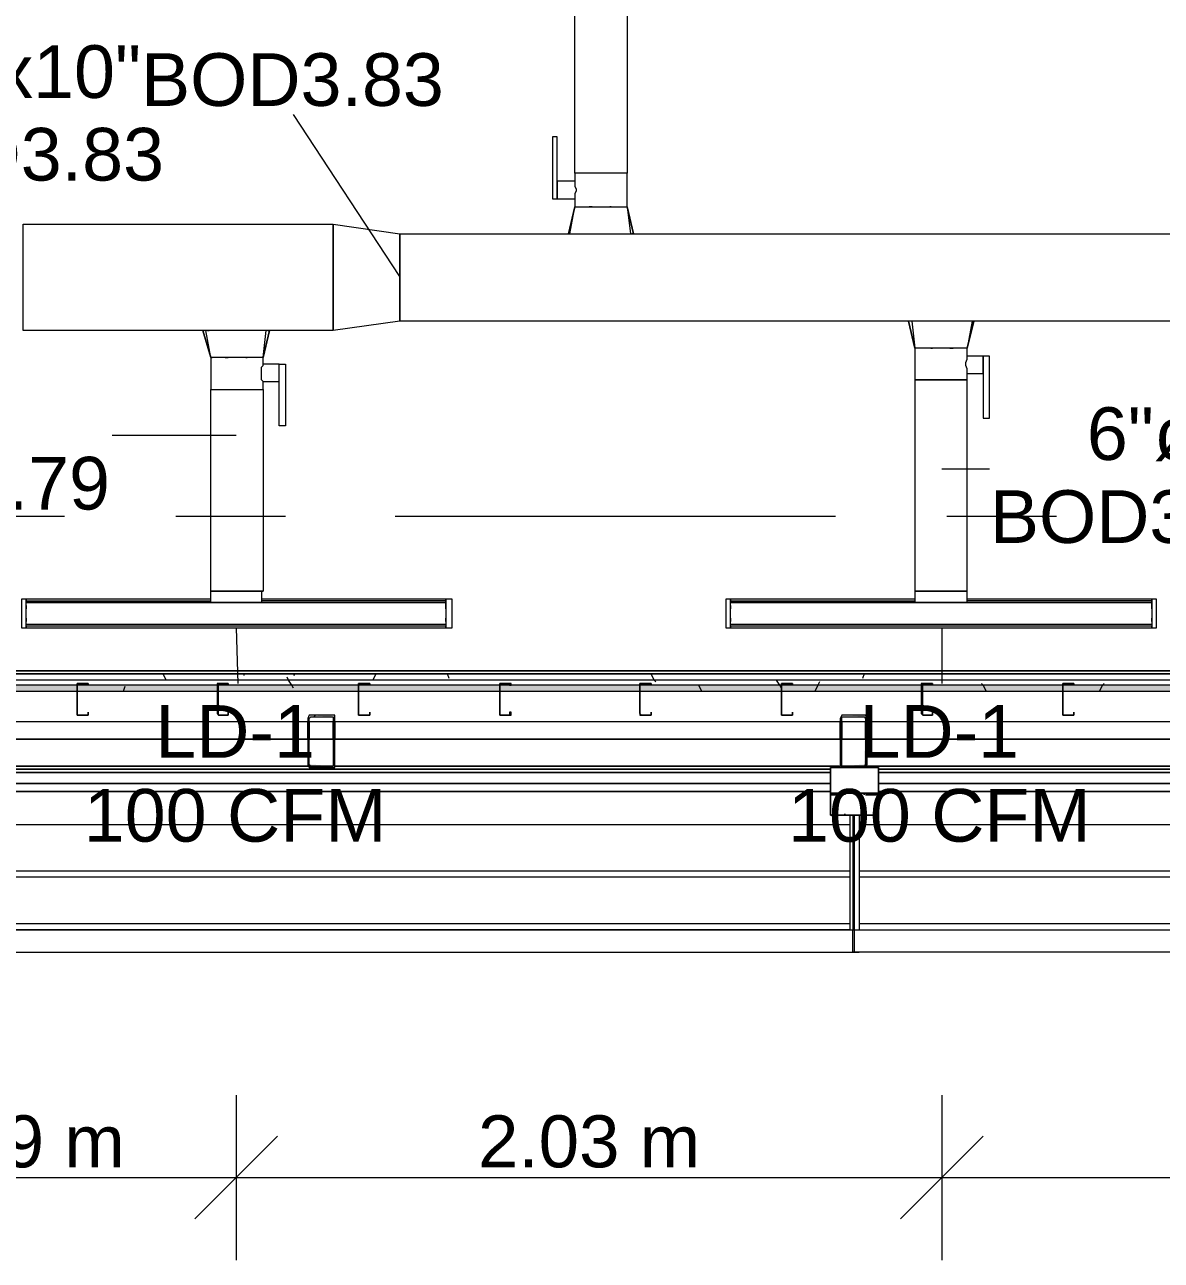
# Model space of a CAD drawing. Header units: metres. Extents: x -2 to 237, y -8 to 52.
# Drawn here: x 16.516 to 19.792, y 7.216 to 10.778 of the extents above; entities that cross this region are included whole.
import ezdxf

# ---------------------------------------------------------------- set-up
doc = ezdxf.new("R2010")
doc.units = ezdxf.units.M
doc.layers.add('HVAC - Ductos', color=5, linetype='Continuous', lineweight=0)
doc.layers.add('PDF2_Text', color=7, linetype='Continuous', lineweight=0)
doc.layers.add('PDF2_Geometry', color=7, linetype='Continuous', lineweight=0, true_color=0xaaaaaa)
doc.layers.add('PDF2_Solid Fills', color=7, linetype='Continuous', lineweight=0, true_color=0xffffff)
doc.styles.add('PDF Helvetica', font='')
doc.styles.get('PDF Helvetica').set_extended_font_data('Helvetica')

msp = doc.modelspace()

# ---------------------------------------------------------------- hatches: boundary and pattern name
at = {"layer": 'PDF2_Solid Fills', "lineweight": 0, "transparency": 33554559}
h = msp.add_hatch(color=256, dxfattribs=at)
h.paths.add_polyline_path([(4.4889, 8.8563), (4.4889, 8.8747), (4.2965, 8.8747), (4.2965, 8.8563)])
h.paths.add_polyline_path([(51.1672, 8.8747), (51.1672, 8.8563), (54.0034, 8.8563), (54.0034, 8.8747)])
h.paths.add_polyline_path([(54.0079, 8.8747), (54.0079, 8.8563), (56.033, 8.8563), (56.033, 8.8747)])
h.paths.add_polyline_path([(56.0376, 8.8747), (56.0376, 8.8563), (56.4317, 8.8563), (56.4317, 8.8747)])
h.paths.add_polyline_path([(49.1376, 8.8747), (49.1376, 8.8563), (51.1627, 8.8563), (51.1627, 8.8747)])
h.paths.add_polyline_path([(48.3266, 8.8747), (48.3266, 8.8563), (49.133, 8.8563), (49.133, 8.8747)])
h.paths.add_polyline_path([(46.2969, 8.8747), (46.2969, 8.8563), (48.322, 8.8563), (48.322, 8.8747)])
h.paths.add_polyline_path([(44.2672, 8.8747), (44.2672, 8.8563), (46.2923, 8.8563), (46.2923, 8.8747)])
h.paths.add_polyline_path([(43.4563, 8.8747), (43.4563, 8.8563), (44.2627, 8.8563), (44.2627, 8.8747)])
h.paths.add_polyline_path([(41.4266, 8.8747), (41.4266, 8.8563), (43.4517, 8.8563), (43.4517, 8.8747)])
h.paths.add_polyline_path([(39.3969, 8.8747), (39.3969, 8.8563), (41.422, 8.8563), (41.422, 8.8747)])
h.paths.add_polyline_path([(38.5859, 8.8747), (38.5859, 8.8563), (39.3923, 8.8563), (39.3923, 8.8747)])
h.paths.add_polyline_path([(36.5562, 8.8747), (36.5562, 8.8563), (38.5813, 8.8563), (38.5813, 8.8747)])
h.paths.add_polyline_path([(33.7156, 8.8747), (33.7156, 8.8563), (36.5516, 8.8563), (36.5516, 8.8747)])
h.paths.add_polyline_path([(31.6859, 8.8747), (31.6859, 8.8563), (33.711, 8.8563), (33.711, 8.8747)])
h.paths.add_polyline_path([(28.8453, 8.8747), (28.8453, 8.8563), (31.6813, 8.8563), (31.6813, 8.8747)])
h.paths.add_polyline_path([(26.8155, 8.8747), (26.8155, 8.8563), (28.8407, 8.8563), (28.8407, 8.8747)])
h.paths.add_polyline_path([(26.0046, 8.8747), (26.0046, 8.8563), (26.8109, 8.8563), (26.8109, 8.8747)])
h.paths.add_polyline_path([(23.9749, 8.8747), (23.9749, 8.8563), (26, 8.8563), (26, 8.8747)])
h.paths.add_polyline_path([(21.9452, 8.8747), (21.9452, 8.8563), (23.9703, 8.8563), (23.9703, 8.8747)])
h.paths.add_polyline_path([(21.1343, 8.8747), (21.1343, 8.8563), (21.9406, 8.8563), (21.9406, 8.8747)])
h.paths.add_polyline_path([(19.1046, 8.8747), (19.1046, 8.8563), (21.1297, 8.8563), (21.1297, 8.8747)])
h.paths.add_polyline_path([(17.0748, 8.8747), (17.0748, 8.8563), (19.1, 8.8563), (19.1, 8.8747)])
h.paths.add_polyline_path([(16.2639, 8.8747), (16.2639, 8.8563), (17.0702, 8.8563), (17.0702, 8.8747)])
h.paths.add_polyline_path([(14.2342, 8.8747), (14.2342, 8.8563), (16.2593, 8.8563), (16.2593, 8.8747)])
h.paths.add_polyline_path([(11.3936, 8.8747), (11.3936, 8.8563), (14.2296, 8.8563), (14.2296, 8.8747)])
h.paths.add_polyline_path([(9.3639, 8.8747), (9.3639, 8.8563), (11.389, 8.8563), (11.389, 8.8747)])
h.paths.add_polyline_path([(6.5232, 8.8747), (6.5232, 8.8563), (9.3593, 8.8563), (9.3593, 8.8747)])
h.paths.add_polyline_path([(4.4935, 8.8747), (4.4935, 8.8563), (6.5186, 8.8563), (6.5186, 8.8747)])
h = msp.add_hatch(color=256, dxfattribs=at)
h.paths.add_polyline_path([(17.336, 8.6365), (17.4093, 8.6365), (17.4093, 8.7785), (17.4048, 8.7785), (17.4048, 8.641), (17.3406, 8.6456), (17.336, 8.6456)])
h.paths.add_polyline_path([(17.4002, 8.7831), (17.4002, 8.7876), (17.336, 8.7876)])
h.paths.add_polyline_path([(17.336, 8.7785), (17.3315, 8.7785), (17.3315, 8.6456)])
h.paths.add_polyline_path([(17.4048, 8.7876), (17.4093, 8.7831), (17.4093, 8.7876)])
h = msp.add_hatch(color=256, dxfattribs=at)
h.paths.add_polyline_path([(18.8755, 8.7876), (18.9442, 8.7831), (18.9442, 8.7876)])
h.paths.add_polyline_path([(18.9396, 8.641), (18.9442, 8.7778), (18.9442, 8.7785), (18.9396, 8.7785), (18.9351, 8.6456), (18.8709, 8.641), (18.9396, 8.6365)])
h.paths.add_polyline_path([(18.8709, 8.7785), (18.8663, 8.7785), (18.8663, 8.6456)])

# ---------------------------------------------------------------- linework, layer by layer
at = {"layer": 'HVAC - Ductos', "lineweight": 0}
for points in [[(18.2524, 11.6466), (18.2524, 10.35), (18.2478, 10.35), (18.2432, 10.35), (18.2295, 10.35), (18.2157, 10.35), (18.1974, 10.35), (18.1744, 10.35), (18.1562, 10.35), (18.1378, 10.35), (18.1241, 10.35), (18.1104, 10.35), (18.1012, 10.35), (18.1012, 11.6466)], [(17.5972, 10.0522), (17.2902, 10.5195)], [(18.0874, 10.1759), (18.1012, 10.2538), (18.1058, 10.2538), (18.1104, 10.2538), (18.1241, 10.2538), (18.1378, 10.2538), (18.1562, 10.2538), (18.1744, 10.2538), (18.1974, 10.2538), (18.2157, 10.2538), (18.2295, 10.2538), (18.2432, 10.2538), (18.2478, 10.2538), (18.2524, 10.2538), (18.2524, 10.35), (18.2478, 10.35), (18.2432, 10.35), (18.2295, 10.35), (18.2157, 10.35), (18.1974, 10.35), (18.1744, 10.35), (18.1562, 10.35), (18.1378, 10.35), (18.1241, 10.35), (18.1104, 10.35), (18.1012, 10.35), (18.1012, 10.3271), (18.0508, 10.3271), (18.0508, 10.3225), (18.0508, 10.3179), (18.0508, 10.3133), (18.0508, 10.3087), (18.0508, 10.3042), (18.0508, 10.295), (18.0508, 10.2905), (18.0508, 10.2859), (18.0508, 10.2813), (18.0508, 10.2767), (18.0508, 10.4554), (18.037, 10.4554), (18.037, 10.2767), (18.0508, 10.2767), (18.1012, 10.2767), (18.1012, 10.2538), (18.1058, 10.2538)], [(18.1012, 10.3271), (18.1012, 10.3225), (18.1012, 10.3133), (18.1058, 10.3042), (18.1058, 10.2996), (18.1012, 10.2905), (18.1012, 10.2813), (18.1012, 10.2767)], [(18.0828, 10.1759), (18.1012, 10.2538), (18.0828, 10.1759)], [(18.1241, 10.2538), (18.147, 10.2538), (18.1516, 10.2538), (18.147, 10.2538), (18.1424, 10.2538)], [(18.1287, 10.1759), (18.1332, 10.1759), (18.1424, 10.1759), (18.1562, 10.1759), (18.1608, 10.1759), (18.1653, 10.1759), (18.1882, 10.1759), (18.1928, 10.1759), (18.1974, 10.1759), (18.2111, 10.1759), (18.2203, 10.1759), (18.2249, 10.1759), (18.2295, 10.1759), (18.2478, 10.1759), (18.2615, 10.1759), (18.2661, 10.1759), (18.2707, 10.1759), (18.2524, 10.2538), (18.2707, 10.1759), (18.2661, 10.1759)], [(18.1744, 10.2538), (18.179, 10.2538)], [(18.2066, 10.2538), (18.202, 10.2538), (18.2066, 10.2538), (18.2111, 10.2538)], [(18.2295, 10.2538), (18.2295, 10.2538)], [(18.2432, 10.2538), (18.2478, 10.2538), (18.2524, 10.2538), (18.2615, 10.1759)], [(18.0828, 10.1759), (18.0874, 10.1759), (18.092, 10.1759), (18.1012, 10.1759)], [(18.0828, 10.1759), (18.0828, 10.1759)], [(18.1058, 10.1759), (18.1241, 10.1759)], [(19.0817, 9.9239), (19.0725, 9.9239), (19.0679, 9.9239), (19.0633, 9.9239), (19.0817, 9.846), (19.0633, 9.9239)], [(19.0633, 9.9239), (19.0633, 9.9239)], [(19.0725, 9.9239), (19.0817, 9.846)], [(19.2466, 9.9239), (19.2328, 9.846), (19.2283, 9.846), (19.2237, 9.846), (19.21, 9.846), (19.1962, 9.846), (19.1779, 9.846), (19.1596, 9.846), (19.1366, 9.846), (19.1183, 9.846), (19.1046, 9.846), (19.0908, 9.846), (19.0862, 9.846), (19.0817, 9.846), (19.0817, 9.7543), (19.0817, 9.145), (19.0862, 9.145), (19.0954, 9.145), (19.1046, 9.145), (19.1183, 9.145), (19.1366, 9.145), (19.1596, 9.145), (19.1779, 9.145), (19.1962, 9.145), (19.21, 9.145), (19.2237, 9.145), (19.2283, 9.145), (19.2328, 9.145), (19.2328, 9.7543), (19.2237, 9.7543), (19.21, 9.7543), (19.1962, 9.7543), (19.1779, 9.7543), (19.1596, 9.7543), (19.1366, 9.7543), (19.1183, 9.7543), (19.1046, 9.7543), (19.0908, 9.7543), (19.0862, 9.7543), (19.0817, 9.7543), (19.0862, 9.7543), (19.0908, 9.7543), (19.1046, 9.7543), (19.1183, 9.7543), (19.1366, 9.7543), (19.1596, 9.7543), (19.1779, 9.7543), (19.1962, 9.7543), (19.21, 9.7543), (19.2237, 9.7543), (19.2328, 9.7543), (19.2328, 9.7727), (19.2786, 9.7727), (19.2786, 9.7773), (19.2786, 9.7819), (19.2786, 9.7865), (19.2786, 9.791), (19.2786, 9.8002), (19.2786, 9.8047), (19.2786, 9.8093), (19.2786, 9.8185), (19.2786, 9.8231), (19.2786, 9.6444), (19.297, 9.6444), (19.297, 9.8231), (19.2786, 9.8231), (19.2328, 9.8231), (19.2328, 9.846)], [(19.1046, 9.9239), (19.0862, 9.9239)], [(19.2283, 9.9239), (19.21, 9.9239), (19.2054, 9.9239), (19.2008, 9.9239), (19.1916, 9.9239), (19.1779, 9.9239), (19.1733, 9.9239), (19.1687, 9.9239), (19.1458, 9.9239), (19.1412, 9.9239), (19.1366, 9.9239), (19.1229, 9.9239), (19.1137, 9.9239), (19.1092, 9.9239)], [(19.2512, 9.9239), (19.2466, 9.9239), (19.242, 9.9239), (19.2328, 9.9239)], [(19.2512, 9.9239), (19.2328, 9.846), (19.2512, 9.9239)], [(19.2512, 9.9239), (19.2512, 9.9239)], [(17.052, 9.8964), (17.0428, 9.8964), (17.0382, 9.8964), (17.0336, 9.8964), (17.0291, 9.8964), (17.0336, 9.8964)], [(17.0291, 9.8964), (17.052, 9.8185), (17.0291, 9.8964)], [(17.052, 9.8185), (17.0566, 9.8185), (17.052, 9.8185), (17.0382, 9.8964)], [(17.0428, 9.8964), (17.0474, 9.8964)], [(17.2169, 9.8964), (17.2215, 9.8964), (17.2031, 9.8185), (17.1986, 9.8185), (17.194, 9.8185), (17.1803, 9.8185), (17.1619, 9.8185), (17.1436, 9.8185), (17.1253, 9.8185), (17.1069, 9.8185), (17.0886, 9.8185), (17.0702, 9.8185), (17.0611, 9.8185), (17.0566, 9.8185), (17.052, 9.8185), (17.052, 9.7269), (17.0611, 9.7269), (17.0702, 9.7269), (17.0886, 9.7269), (17.1069, 9.7269), (17.1253, 9.7269), (17.1436, 9.7269), (17.1619, 9.7269), (17.1803, 9.7269), (17.194, 9.7269), (17.1986, 9.7269), (17.2031, 9.7269), (17.2031, 9.145), (17.1986, 9.145), (17.194, 9.145), (17.1803, 9.145), (17.1619, 9.145), (17.1436, 9.145), (17.1253, 9.145), (17.1069, 9.145), (17.0886, 9.145), (17.0702, 9.145), (17.0611, 9.145), (17.052, 9.145), (17.0611, 9.145), (17.0748, 9.145), (17.0886, 9.145), (17.1069, 9.145), (17.1253, 9.145), (17.1436, 9.145), (17.1619, 9.145), (17.1803, 9.145), (17.1894, 9.145), (17.1986, 9.145), (17.1986, 9.1129), (17.1894, 9.1129), (17.1803, 9.1129), (17.1619, 9.1129), (17.1436, 9.1129), (17.1253, 9.1129), (17.1069, 9.1129), (17.0886, 9.1129), (17.0748, 9.1129), (17.0611, 9.1129), (17.052, 9.1129), (17.052, 9.145), (17.052, 9.7269), (17.0611, 9.7269), (17.0702, 9.7269), (17.0886, 9.7269), (17.1069, 9.7269), (17.1253, 9.7269), (17.1436, 9.7269), (17.1619, 9.7269), (17.1803, 9.7269), (17.194, 9.7269), (17.1986, 9.7269), (17.2031, 9.7269), (17.2031, 9.7498), (17.249, 9.7498), (17.249, 9.7543), (17.249, 9.7589), (17.249, 9.7681), (17.249, 9.7727), (17.249, 9.7819), (17.249, 9.7865), (17.249, 9.791), (17.249, 9.7956), (17.249, 9.8002), (17.2031, 9.8002), (17.2031, 9.8185), (17.2123, 9.8964)], [(17.0748, 9.8964), (17.0702, 9.8964), (17.0566, 9.8964)], [(17.139, 9.8964), (17.1161, 9.8964), (17.1115, 9.8964), (17.1069, 9.8964), (17.0932, 9.8964), (17.084, 9.8964), (17.0794, 9.8964)], [(17.2031, 9.8185), (17.2215, 9.8964), (17.2169, 9.8964), (17.2123, 9.8964), (17.1986, 9.8964), (17.1803, 9.8964), (17.1757, 9.8964), (17.1711, 9.8964), (17.1619, 9.8964), (17.1482, 9.8964), (17.1436, 9.8964)], [(19.0862, 9.846), (19.0862, 9.846)], [(19.0862, 9.846), (19.0862, 9.846)], [(17.2031, 9.7498), (17.1986, 9.7543), (17.1986, 9.7589), (17.1986, 9.7681), (17.1986, 9.7773), (17.1986, 9.7865), (17.1986, 9.791), (17.2031, 9.7956), (17.2031, 9.8002)], [(19.2328, 9.7727), (19.2328, 9.7773), (19.2328, 9.7865), (19.2283, 9.7956), (19.2283, 9.8047), (19.2328, 9.8139), (19.2328, 9.8185), (19.2328, 9.8231)], [(17.1253, 9.594), (16.7679, 9.594)], [(19.1596, 9.4978), (19.297, 9.4978)], [(16.5204, 9.0992), (16.5204, 9.1221), (16.5204, 9.1175), (17.052, 9.1175)], [(17.052, 9.1221), (16.5204, 9.1221)], [(17.1986, 9.145), (17.2031, 9.145)], [(17.7301, 9.0992), (17.7301, 9.1221), (17.7301, 9.1175), (17.1986, 9.1175)], [(17.7301, 9.1221), (17.1986, 9.1221)], [(18.5502, 9.0992), (18.5502, 9.1221), (18.5502, 9.1175), (19.0817, 9.1175)], [(19.0817, 9.1221), (18.5502, 9.1221)], [(19.2328, 9.145), (19.2328, 9.145)], [(19.7644, 9.0992), (19.7644, 9.1221), (19.7644, 9.1175), (19.2328, 9.1175)], [(19.7644, 9.1221), (19.2328, 9.1221)], [(17.7301, 9.0625), (17.7301, 9.0396), (17.7301, 9.0442), (16.5204, 9.0442), (16.5204, 9.0396), (16.5204, 9.0625)], [(19.7644, 9.0625), (19.7644, 9.0396), (19.7644, 9.0442), (18.5502, 9.0442), (18.5502, 9.0396), (18.5502, 9.0625)], [(16.5204, 9.0396), (17.7301, 9.0396)], [(17.1253, 9.0396), (17.1299, 8.8792)], [(18.5502, 9.0396), (19.7644, 9.0396)], [(19.1596, 9.0396), (19.1596, 8.8792)]]:
    msp.add_lwpolyline(points, dxfattribs=at)
for points in [[(17.4048, 9.8964), (16.5113, 9.8964), (16.5113, 10.2034), (17.4048, 10.2034)], [(17.4048, 10.2034), (17.5972, 10.1759), (17.5972, 9.9239), (17.4048, 9.8964)], [(19.8651, 9.9239), (17.5972, 9.9239), (17.5972, 10.1759), (19.8651, 10.1759)], [(19.1275, 9.846), (19.132, 9.846)], [(19.1824, 9.846), (19.187, 9.846), (19.1916, 9.846), (19.187, 9.846)], [(17.0932, 9.8185), (17.0978, 9.8185), (17.1024, 9.8185), (17.0978, 9.8185)], [(17.1528, 9.8185), (17.1573, 9.8185)], [(17.2673, 9.6215), (17.249, 9.6215), (17.249, 9.8002), (17.2673, 9.8002)], [(16.5068, 9.0396), (16.5204, 9.0396), (16.5204, 9.1221), (16.5068, 9.1221)], [(17.7484, 9.0396), (17.7484, 9.1221), (17.7301, 9.1221), (17.7301, 9.0396)], [(18.5364, 9.0396), (18.5502, 9.0396), (18.5502, 9.1221), (18.5364, 9.1221)], [(19.0817, 9.1129), (19.0862, 9.1129), (19.0954, 9.1129), (19.1046, 9.1129), (19.1183, 9.1129), (19.1366, 9.1129), (19.1596, 9.1129), (19.1779, 9.1129), (19.1962, 9.1129), (19.21, 9.1129), (19.2237, 9.1129), (19.2283, 9.1129), (19.2328, 9.1129), (19.2328, 9.145), (19.2237, 9.145), (19.21, 9.145), (19.1962, 9.145), (19.1779, 9.145), (19.1596, 9.145), (19.1366, 9.145), (19.1183, 9.145), (19.1046, 9.145), (19.0908, 9.145), (19.0862, 9.145), (19.0817, 9.145)], [(19.7781, 9.0396), (19.7781, 9.1221), (19.7644, 9.1221), (19.7644, 9.0396)], [(16.5204, 9.1129), (17.7301, 9.1129), (16.5204, 9.1129), (17.7301, 9.1129), (17.7301, 9.0488), (16.5204, 9.0488)], [(16.5204, 9.1038), (16.5204, 9.0992), (16.5204, 9.0946), (16.5204, 9.0992)], [(17.7301, 9.0946), (17.7301, 9.0992), (17.7301, 9.1038), (17.7301, 9.0992)], [(18.5502, 9.1129), (19.7644, 9.1129), (18.5502, 9.1129), (19.7644, 9.1129), (19.7644, 9.0488), (18.5502, 9.0488)], [(18.5502, 9.1038), (18.5502, 9.0992), (18.5502, 9.0946), (18.5502, 9.0992)], [(19.7644, 9.0946), (19.7644, 9.0992), (19.7644, 9.1038), (19.7644, 9.0992)], [(16.5204, 9.0671), (16.5204, 9.0625), (16.5204, 9.058), (16.5204, 9.0625)], [(17.7301, 9.058), (17.7301, 9.0625), (17.7301, 9.0671), (17.7301, 9.0625)], [(18.5502, 9.0671), (18.5502, 9.0625), (18.5502, 9.058), (18.5502, 9.0625)], [(19.7644, 9.058), (19.7644, 9.0625), (19.7644, 9.0671), (19.7644, 9.0625)]]:
    msp.add_lwpolyline(points, close=True, dxfattribs=at)
at = {"layer": 'HVAC - Ductos', "color": 252, "lineweight": 0, "true_color": 0x939598}
for points in [[(17.1253, 7.6926), (17.1253, 7.4543), (17.1253, 7.2161)], [(19.1596, 7.6926), (19.1596, 7.4543), (19.1596, 7.2161)], [(17.2444, 7.5735), (17.1253, 7.4543), (17.0062, 7.3352)], [(19.2786, 7.5735), (19.1596, 7.4543), (19.0404, 7.3352)], [(5.2404, 7.4543), (6.6423, 7.4543), (7.9252, 7.4543), (10.0741, 7.4543), (12.2457, 7.4543), (14.445, 7.4543), (15.8378, 7.4543), (17.1253, 7.4543), (19.1596, 7.4543), (21.4824, 7.4543), (23.6404, 7.4543), (26.6002, 7.4543)]]:
    msp.add_lwpolyline(points, dxfattribs=at)
at = {"layer": 'PDF2_Geometry', "lineweight": 0}
for points in [[(16.6305, 9.3604), (15.3613, 9.3604)], [(17.2673, 9.3604), (16.9512, 9.3604)], [(18.8526, 9.3604), (17.5834, 9.3604)], [(19.4895, 9.3604), (19.1733, 9.3604)], [(56.4317, 8.9068), (4.2965, 8.9068)], [(15.9386, 8.9068), (24.9325, 8.9068)], [(24.9325, 8.9068), (15.9386, 8.9068)], [(15.9386, 8.9068), (24.9325, 8.9068)], [(24.9325, 8.9068), (15.9386, 8.9068)], [(15.9386, 8.9068), (24.9325, 8.9068)], [(56.4317, 8.8884), (4.2965, 8.8884)], [(17.0702, 8.8747), (16.6671, 8.8747), (16.2639, 8.8747)], [(19.1, 8.8747), (18.6968, 8.8747), (18.289, 8.8747), (17.8858, 8.8747), (17.478, 8.8747), (17.0748, 8.8747)], [(21.1297, 8.8747), (20.7265, 8.8747), (20.3187, 8.8747), (19.9155, 8.8747), (19.5077, 8.8747), (19.1046, 8.8747)], [(19.1, 8.8563), (18.6968, 8.8563), (18.289, 8.8563), (17.8858, 8.8563), (17.478, 8.8563), (17.0748, 8.8563), (16.6671, 8.8563), (16.2639, 8.8563)], [(21.1297, 8.8563), (20.7265, 8.8563), (20.3187, 8.8563), (19.9155, 8.8563), (19.5077, 8.8563), (19.1046, 8.8563)], [(4.2965, 8.7693), (56.4317, 8.7693)], [(17.3315, 8.7189), (17.3315, 8.7693), (17.336, 8.7693), (17.336, 8.7189)], [(17.3497, 8.7831), (17.3543, 8.7876)], [(17.4048, 8.7189), (17.4048, 8.7693)], [(17.4094, 8.7693), (17.4094, 8.7189)], [(18.8663, 8.7189), (18.8663, 8.7693)], [(18.8709, 8.7693), (18.8709, 8.7189)], [(18.9396, 8.7189), (18.9396, 8.7693)], [(18.9442, 8.7693), (18.9442, 8.7189)], [(15.8378, 8.1049), (18.9075, 8.1049), (18.9075, 8.1141), (18.9075, 8.1233), (18.9075, 8.137), (18.9075, 8.1507), (18.9075, 8.1691), (18.9075, 8.499), (18.9213, 8.499), (18.9305, 8.499), (18.9763, 8.499), (18.9763, 8.5036), (18.9763, 8.554), (18.9763, 8.5585), (18.9763, 8.5631), (18.9763, 8.6319), (18.9763, 8.6365), (18.9351, 8.6365), (18.9763, 8.6365), (18.9763, 8.6319), (18.9763, 8.5631), (18.9763, 8.5585), (18.9763, 8.554), (18.9763, 8.5036), (18.9763, 8.499), (18.9305, 8.499), (18.9213, 8.499), (18.9075, 8.499)], [(18.8938, 8.499), (18.8801, 8.499), (18.8801, 8.5036), (18.8801, 8.499), (18.8388, 8.499), (18.8388, 8.5036), (18.8388, 8.554), (18.8388, 8.5585), (18.8388, 8.5631), (18.8388, 8.6319), (18.8388, 8.6365), (18.8709, 8.6365), (18.8388, 8.6365), (18.8388, 8.6319), (18.8388, 8.5631), (18.8388, 8.5585), (18.8388, 8.554), (18.8388, 8.5036), (18.8388, 8.499), (18.8801, 8.499), (18.8801, 8.5036), (18.8801, 8.499), (18.8938, 8.499), (18.903, 8.499), (18.8938, 8.499), (18.8938, 8.1691), (15.8516, 8.1691)], [(18.9396, 8.6365), (18.9396, 8.6365)], [(18.9396, 8.6365), (18.9396, 8.6365)], [(17.3315, 8.5677), (17.4094, 8.5677)], [(18.8388, 8.5631), (18.8388, 8.5631)], [(18.8388, 8.5631), (18.8388, 8.5631)], [(18.8388, 8.5585), (18.8388, 8.5585)], [(18.8388, 8.5585), (18.8388, 8.5585)], [(18.8801, 8.5585), (18.8801, 8.5631)], [(18.8801, 8.5585), (18.8801, 8.5631)], [(18.8801, 8.5631), (18.8801, 8.5585)], [(18.8801, 8.5631), (18.8801, 8.5585)], [(18.9351, 8.5585), (18.9351, 8.5631)], [(18.9351, 8.5585), (18.9351, 8.5631)], [(18.9351, 8.5585), (18.9351, 8.5631)], [(18.9351, 8.5585), (18.9351, 8.5631)], [(18.9763, 8.5631), (18.9763, 8.5631)], [(18.9763, 8.5631), (18.9763, 8.5631)], [(18.9763, 8.5585), (18.9763, 8.5585)], [(18.9763, 8.5585), (18.9763, 8.5585)], [(18.8892, 8.499), (18.8801, 8.499), (18.8892, 8.499)], [(18.8892, 8.499), (18.8801, 8.499), (18.8892, 8.499)], [(18.8938, 8.499), (18.8938, 8.499)], [(18.8938, 8.499), (18.8938, 8.499)], [(18.9213, 8.499), (18.9213, 8.1691), (21.959, 8.1691), (21.959, 8.499), (21.9682, 8.499), (21.9773, 8.499), (21.9773, 8.1691), (21.9773, 8.1507), (21.9773, 8.137), (21.9773, 8.1233), (21.9773, 8.1141), (21.9773, 8.1049), (18.903, 8.1049), (18.903, 8.1141), (18.903, 8.1233), (18.903, 8.137), (18.903, 8.1507), (18.903, 8.1691), (18.9075, 8.1691)], [(18.903, 8.499), (18.903, 8.1691)], [(18.9075, 8.499), (18.9075, 8.499)], [(18.9075, 8.499), (18.9075, 8.499)], [(18.9351, 8.499), (18.9351, 8.499)], [(18.9351, 8.499), (18.9351, 8.499)], [(18.8938, 8.4715), (15.8516, 8.4715)], [(18.9075, 8.4715), (18.903, 8.4715)], [(18.9075, 8.4715), (18.9075, 8.4715)], [(21.959, 8.4715), (18.9213, 8.4715)], [(15.8516, 8.3386), (18.8938, 8.3386)], [(18.9213, 8.3386), (21.959, 8.3386)], [(18.8938, 8.3203), (15.8516, 8.3203)], [(21.959, 8.3203), (18.9213, 8.3203)], [(12.7727, 8.1691), (15.8424, 8.1691), (15.8378, 8.1691), (18.9075, 8.1691), (18.903, 8.1691), (21.9773, 8.1691), (21.9682, 8.1691), (25.0424, 8.1691), (25.0379, 8.1691), (28.0893, 8.1691)], [(15.8516, 8.1874), (18.8938, 8.1874)], [(18.9213, 8.1874), (21.959, 8.1874)], [(18.8938, 8.1049), (18.903, 8.1049)], [(18.8938, 8.1049), (18.8938, 8.1049)], [(18.903, 8.1049), (18.903, 8.1049)], [(18.9075, 8.1049), (18.9213, 8.1049)], [(18.9075, 8.1049), (18.9075, 8.1049)], [(18.9213, 8.1049), (18.9213, 8.1049)]]:
    msp.add_lwpolyline(points, dxfattribs=at)
for points in [[(15.9386, 8.9159), (24.9325, 8.9159)], [(16.6991, 8.8792), (16.6671, 8.8792), (16.6671, 8.7922), (16.6671, 8.7876), (16.6991, 8.7876), (16.6991, 8.7968), (16.6991, 8.7876), (16.6671, 8.7876), (16.6671, 8.7922), (16.6671, 8.8792), (16.6991, 8.8792), (16.6991, 8.8747)], [(17.1024, 8.8792), (17.0748, 8.8792), (17.0702, 8.8792), (17.0702, 8.7922), (17.0748, 8.7876), (17.1024, 8.7876), (17.1024, 8.7968), (17.1024, 8.7876), (17.0748, 8.7876), (17.0748, 8.7922), (17.0748, 8.8792), (17.1024, 8.8792), (17.1024, 8.8747)], [(17.5102, 8.8792), (17.4826, 8.8792), (17.478, 8.8792), (17.478, 8.7922), (17.478, 8.7876), (17.4826, 8.7876), (17.5102, 8.7876), (17.5102, 8.7968), (17.5102, 8.7876), (17.4826, 8.7876), (17.478, 8.7876), (17.478, 8.7922), (17.478, 8.8792), (17.4826, 8.8792), (17.5102, 8.8792), (17.5102, 8.8747)], [(17.9179, 8.8792), (17.8858, 8.8792), (17.8858, 8.7922), (17.8858, 8.7876), (17.9179, 8.7876), (17.9179, 8.7968), (17.9133, 8.7968), (17.9133, 8.7876), (17.8858, 8.7876), (17.8858, 8.7922), (17.8858, 8.8792), (17.9133, 8.8792), (17.9133, 8.8747), (17.9179, 8.8747)], [(18.3211, 8.8792), (18.2936, 8.8792), (18.289, 8.8792), (18.289, 8.7922), (18.289, 8.7876), (18.2936, 8.7876), (18.3211, 8.7876), (18.3211, 8.7968), (18.3211, 8.7876), (18.2936, 8.7876), (18.289, 8.7922), (18.289, 8.8792), (18.2936, 8.8792), (18.3211, 8.8792), (18.3211, 8.8747)], [(18.7288, 8.8792), (18.6968, 8.8792), (18.6968, 8.7922), (18.6968, 8.7876), (18.7288, 8.7876), (18.7288, 8.7968), (18.7288, 8.7876), (18.6968, 8.7876), (18.6968, 8.7922), (18.6968, 8.8792), (18.7288, 8.8792), (18.7288, 8.8747)], [(19.132, 8.8792), (19.1046, 8.8792), (19.1, 8.8792), (19.1, 8.7922), (19.1046, 8.7876), (19.132, 8.7876), (19.132, 8.7968), (19.132, 8.7876), (19.1046, 8.7876), (19.1046, 8.7922), (19.1046, 8.8792), (19.132, 8.8792), (19.132, 8.8747)], [(19.5398, 8.8792), (19.5077, 8.8792), (19.5077, 8.7922), (19.5077, 8.7876), (19.5398, 8.7876), (19.5398, 8.7968), (19.5398, 8.7876), (19.5077, 8.7876), (19.5077, 8.7922), (19.5077, 8.8792), (19.5398, 8.8792), (19.5398, 8.8747)], [(17.4094, 8.7785), (17.4094, 8.7876), (17.4002, 8.7876), (17.3406, 8.7876), (17.336, 8.7876), (17.3315, 8.7785), (17.3315, 8.6456), (17.336, 8.6365), (17.3406, 8.6365), (17.4002, 8.6365), (17.4094, 8.6365), (17.4094, 8.6456)], [(17.3406, 8.7831), (17.4002, 8.7831), (17.4048, 8.7831), (17.4048, 8.7785), (17.4048, 8.6456), (17.4048, 8.641), (17.4002, 8.641), (17.3406, 8.641), (17.336, 8.6456), (17.336, 8.7785)], [(18.9442, 8.7785), (18.9396, 8.7876), (18.9351, 8.7876), (18.8755, 8.7876), (18.8709, 8.7876), (18.8663, 8.7785), (18.8663, 8.6456), (18.8709, 8.6365), (18.8755, 8.6365), (18.9351, 8.6365), (18.9396, 8.6365), (18.9442, 8.6456)], [(18.8755, 8.7831), (18.9351, 8.7831), (18.9396, 8.7785), (18.9396, 8.6456), (18.9351, 8.641), (18.8755, 8.641), (18.8709, 8.641), (18.8709, 8.6456), (18.8709, 8.7785), (18.8709, 8.7831)], [(17.3315, 8.7189), (15.9203, 8.7189)], [(17.3727, 8.7189), (17.4048, 8.7189), (17.3727, 8.7189), (17.336, 8.7189)], [(17.4094, 8.7189), (18.8663, 8.7189)], [(18.8709, 8.7189), (18.903, 8.7189)], [(18.903, 8.7189), (18.9396, 8.7189)], [(18.9442, 8.7189), (20.36, 8.7189)], [(17.3727, 8.6319), (15.9066, 8.6319)], [(17.3727, 8.6227), (15.9066, 8.6227)], [(17.3727, 8.641), (17.336, 8.641), (15.9203, 8.641), (17.336, 8.641)], [(17.4048, 8.641), (17.3727, 8.641)], [(18.8388, 8.6319), (17.3727, 8.6319)], [(18.8388, 8.6227), (17.3727, 8.6227)], [(18.8663, 8.641), (17.4094, 8.641)], [(18.903, 8.641), (18.8709, 8.641)], [(20.36, 8.641), (18.9396, 8.641), (18.903, 8.641), (18.9396, 8.641)], [(20.4378, 8.6319), (18.9763, 8.6319)], [(20.4378, 8.6227), (18.9763, 8.6227)], [(17.3727, 8.5906), (15.9066, 8.5906)], [(18.8388, 8.5906), (17.3727, 8.5906)], [(20.4378, 8.5906), (18.9763, 8.5906)], [(15.9066, 8.5677), (17.3727, 8.5677), (18.8388, 8.5677), (17.3727, 8.5677)], [(18.8388, 8.5631), (18.9763, 8.5631)], [(18.8755, 8.5585), (18.8388, 8.5585)], [(18.8801, 8.5631), (18.8801, 8.5585)], [(18.8801, 8.5585), (18.8801, 8.5631)], [(18.9351, 8.5631), (18.9351, 8.5585)], [(18.9351, 8.5631), (18.9351, 8.5585)], [(18.9763, 8.5585), (18.9396, 8.5585)], [(20.4378, 8.5677), (21.904, 8.5677), (20.4378, 8.5677), (18.9763, 8.5677)], [(18.8801, 8.499), (18.8755, 8.499), (18.8709, 8.499), (18.8755, 8.499), (18.8801, 8.499), (18.9351, 8.499), (18.9396, 8.499), (18.9351, 8.499), (18.9351, 8.5036), (18.9351, 8.499), (18.9305, 8.499)], [(18.8801, 8.499), (18.8755, 8.499), (18.8709, 8.499), (18.8755, 8.499), (18.8801, 8.499), (18.9351, 8.499), (18.9396, 8.499), (18.9351, 8.499), (18.9351, 8.5036), (18.9351, 8.499), (18.9305, 8.499)], [(18.9305, 8.499), (18.9259, 8.499)], [(18.9305, 8.499), (18.9259, 8.499)], [(18.9075, 8.3386), (18.903, 8.3386)], [(18.903, 8.3203), (18.9075, 8.3203)], [(18.9075, 8.1874), (18.903, 8.1874)]]:
    msp.add_lwpolyline(points, close=True, dxfattribs=at)
at = {"layer": 'PDF2_Geometry', "color": 254, "lineweight": 0, "true_color": 0xeaeaea}
for points in [[(16.9237, 8.8884), (16.9145, 8.9068)], [(17.1482, 8.9022), (17.1482, 8.9068)], [(17.2948, 8.9068), (17.2902, 8.9022)], [(17.5284, 8.9068), (17.5193, 8.8884)], [(17.7392, 8.893), (17.7347, 8.9068)], [(18.3349, 8.8838), (18.3303, 8.8884), (18.3211, 8.9068)], [(18.9351, 8.9068), (18.9305, 8.893)], [(17.2902, 8.8655), (17.2857, 8.8747), (17.2765, 8.8884), (17.2719, 8.8976)], [(17.5193, 8.8884), (17.5193, 8.8884)], [(18.4677, 8.8563), (18.4585, 8.8747), (18.4539, 8.8747)], [(18.6968, 8.8609), (18.6968, 8.8655), (18.6922, 8.8747), (18.683, 8.8884)], [(18.8068, 8.8838), (18.8022, 8.8747), (18.793, 8.8563)], [(19.2878, 8.8563), (19.2786, 8.8747), (19.2741, 8.8792)], [(19.6269, 8.8792), (19.6223, 8.8747), (19.6131, 8.8563)], [(16.8045, 8.8701), (16.7999, 8.8563)], [(17.4094, 8.8563), (17.4094, 8.8563)]]:
    msp.add_lwpolyline(points, dxfattribs=at)
at = {"layer": 'PDF2_Geometry', "color": 254, "lineweight": 0, "true_color": 0xd2d2d2}
for points in [[(18.289, 8.838), (18.289, 8.8426)], [(17.8858, 8.8152), (17.8858, 8.8152)]]:
    msp.add_lwpolyline(points, dxfattribs=at)

# ---------------------------------------------------------------- texts
at = {"layer": 'PDF2_Text', "lineweight": 0, "char_height": 0.1519, "attachment_point": 4, "style": 'PDF Helvetica'}
for s, insert in [('12"x10"', (16.1226, 10.6422)), ('BOD3.83', (16.8511, 10.6192)), ('BOD3.83', (16.0447, 10.4039)), ('6"ø', (19.5773, 9.5975)), ('BOD3.79', (15.8889, 9.4555)), ('BOD3.89', (19.2978, 9.3592)), ('LD-1', (16.8923, 8.7407)), ('LD-1', (18.9221, 8.7407)), ('100 CFM', (16.6861, 8.4979)), ('100 CFM', (18.7159, 8.4979))]:
    msp.add_mtext(s, dxfattribs=dict(at, insert=insert))
at = {"layer": 'PDF2_Text', "color": 252, "lineweight": 0, "true_color": 0x939598, "char_height": 0.15002, "attachment_point": 4, "style": 'PDF Helvetica'}
for s, insert in [('1.29 m', (16.1638, 7.5579)), ('2.03 m', (17.8224, 7.5579))]:
    msp.add_mtext(s, dxfattribs=dict(at, insert=insert))

doc.saveas('drawing.dxf')
